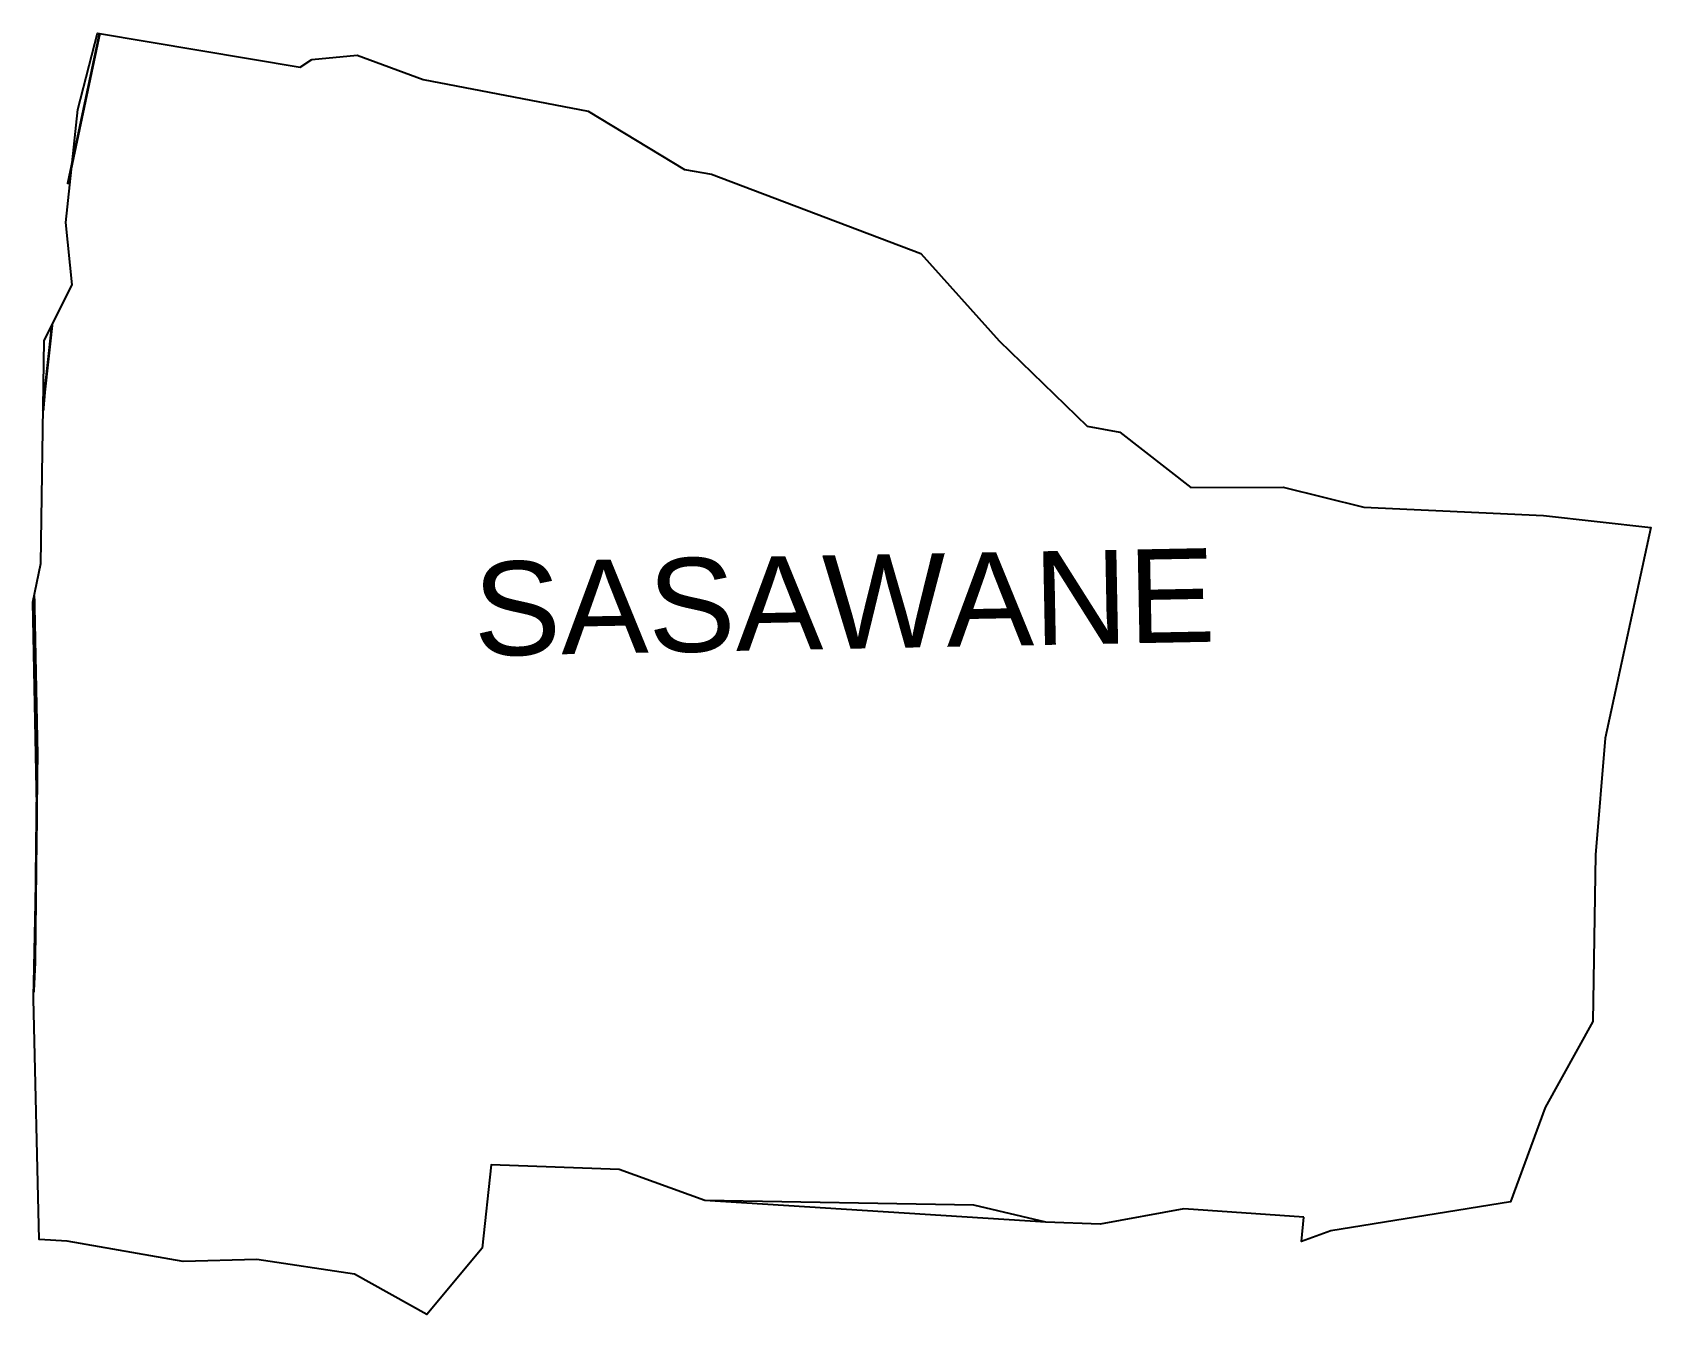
# Model space of a CAD drawing. Header units: metres. Extents: x 274863 to 276741, y 2077873 to 2079361.
import ezdxf

# ---------------------------------------------------------------- set-up
doc = ezdxf.new("R2010")
doc.units = ezdxf.units.M
for name, color, linetype in [('HAZARDS LINE', 1, 'Continuous'), ('village', 3, 'Continuous'), ('VILLAGE NAME', 250, 'Continuous')]:
    doc.layers.add(name, color=color, linetype=linetype)
doc.styles.get("Standard").update_dxf_attribs({"font": 'simplex.shx'})

msp = doc.modelspace()

# ---------------------------------------------------------------- linework, layer by layer
at = {"color": 3, "flags": 128}
msp.add_lwpolyline([(275173.5, 2079320.7), (275187.1, 2079329.6)], dxfattribs=at)
at = {"layer": 'HAZARDS LINE', "lineweight": 0, "const_width": 3}
for points in [[(274903.9, 2079185), (274940.9, 2079359.7)], [(274875.3, 2078921.9), (274877.3, 2078945.2), (274885.8, 2079022.3)], [(274864.3, 2078247.4), (274865.9, 2078281.2), (274868.6, 2078525.2), (274864.9, 2078707.6)]]:
    msp.add_lwpolyline(points, dxfattribs=at)
at = {"layer": 'village', "color": 3, "true_color": 0x00ff00}
for points in [[(276338.2, 2077986.7, 0), (276199.1, 2077996.3, 0), (276101.9, 2077978.5, 0), (276039, 2077980.6, 0), (275955.4, 2078000.4, 0), (275643.2, 2078005.8, 0), (275543.7, 2078041.8, 0), (275395.3, 2078047.2, 0), (275384.8, 2077950.4, 0), (275320.5, 2077873.4, 0), (275236.7, 2077920.5, 0), (275123.3, 2077937.4, 0), (275037.8, 2077934.9, 0), (274903.1, 2077958.7, 0), (274870.8, 2077960.6, 0), (274864.2, 2078239.7, 0), (274868.5, 2078444.1, 0), (274863.3, 2078699.9, 0), (274872.8, 2078745, 0), (274876.5, 2079003.7, 0), (274908.9, 2079068.1, 0), (274901.8, 2079140.5, 0), (274915.5, 2079271.8, 0), (274938.6, 2079360.1, 0), (275173.5, 2079320.7, 0)], [(276338.2, 2077986.7, 0), (276199.1, 2077996.3, 0), (276101.9, 2077978.5, 0), (276039, 2077980.6, 0), (275643.2, 2078005.8, 0), (275543.7, 2078041.8, 0), (275395.3, 2078047.2, 0), (275384.8, 2077950.4, 0), (275320.5, 2077873.4, 0), (275236.7, 2077920.5, 0), (275123.3, 2077937.4, 0), (275037.8, 2077934.9, 0), (274903.1, 2077958.7, 0), (274870.8, 2077960.6, 0), (274864.2, 2078239.7, 0), (274868.5, 2078444.1, 0), (274863.3, 2078699.9, 0), (274872.8, 2078745, 0), (274876.5, 2079003.7, 0), (274908.9, 2079068.1, 0), (274901.8, 2079140.5, 0), (274915.5, 2079271.8, 0), (274938.6, 2079360.1, 0), (275173.5, 2079320.7, 0)], [(275187.1, 2079329.6, 0), (275239.7, 2079334.9, 0), (275316.4, 2079306.6, 0), (275507.7, 2079269.7, 0), (275619.4, 2079202.2, 0), (275650.9, 2079196.7, 0), (275893.9, 2079104.5, 0), (275984.6, 2079003.2, 0), (276086.7, 2078904.3, 0), (276124.6, 2078897.4, 0), (276207.2, 2078833.3, 0), (276314.3, 2078833.7, 0), (276408, 2078810.4, 0), (276616.2, 2078800.6, 0), (276740.7, 2078786.7, 0), (276687.8, 2078542.1, 0), (276676.7, 2078407.1, 0), (276673.4, 2078213.4, 0), (276618.1, 2078113.9, 0), (276578.1, 2078004.4, 0), (276369.6, 2077970.8, 0), (276335.5, 2077958.3, 0), (276338.2, 2077986.7, 0)], [(275187.1, 2079329.6, 0), (275239.7, 2079334.9, 0), (275316.4, 2079306.6, 0), (275507.7, 2079269.7, 0), (275619.4, 2079202.2, 0), (275650.9, 2079196.7, 0), (275893.9, 2079104.5, 0), (275984.6, 2079003.2, 0), (276086.7, 2078904.3, 0), (276124.6, 2078897.4, 0), (276207.2, 2078833.3, 0), (276314.3, 2078833.7, 0), (276408, 2078810.4, 0), (276616.2, 2078800.6, 0), (276740.7, 2078786.7, 0), (276687.8, 2078542.1, 0), (276676.7, 2078407.1, 0), (276673.4, 2078213.4, 0), (276618.1, 2078113.9, 0), (276578.1, 2078004.4, 0), (276369.6, 2077970.8, 0), (276335.5, 2077958.3, 0), (276338.2, 2077986.7, 0)]]:
    msp.add_polyline3d(points, dxfattribs=at)

# ---------------------------------------------------------------- texts
at = {"layer": 'VILLAGE NAME', "insert": (275373.5, 2078746.4), "char_height": 108.748, "attachment_point": 1, "rotation": 1.1028}
msp.add_mtext_dynamic_manual_height_columns('{\\fArial|b0|i0|c0|p34;SASAWANE}', width=726.929, gutter_width=543.7, heights=[0], dxfattribs=at)
msp.add_mtext_dynamic_manual_height_columns('{\\fArial|b0|i0|c0|p34;SASAWANE}', width=726.929, gutter_width=543.7, heights=[0], dxfattribs=at)

doc.saveas('drawing.dxf')
